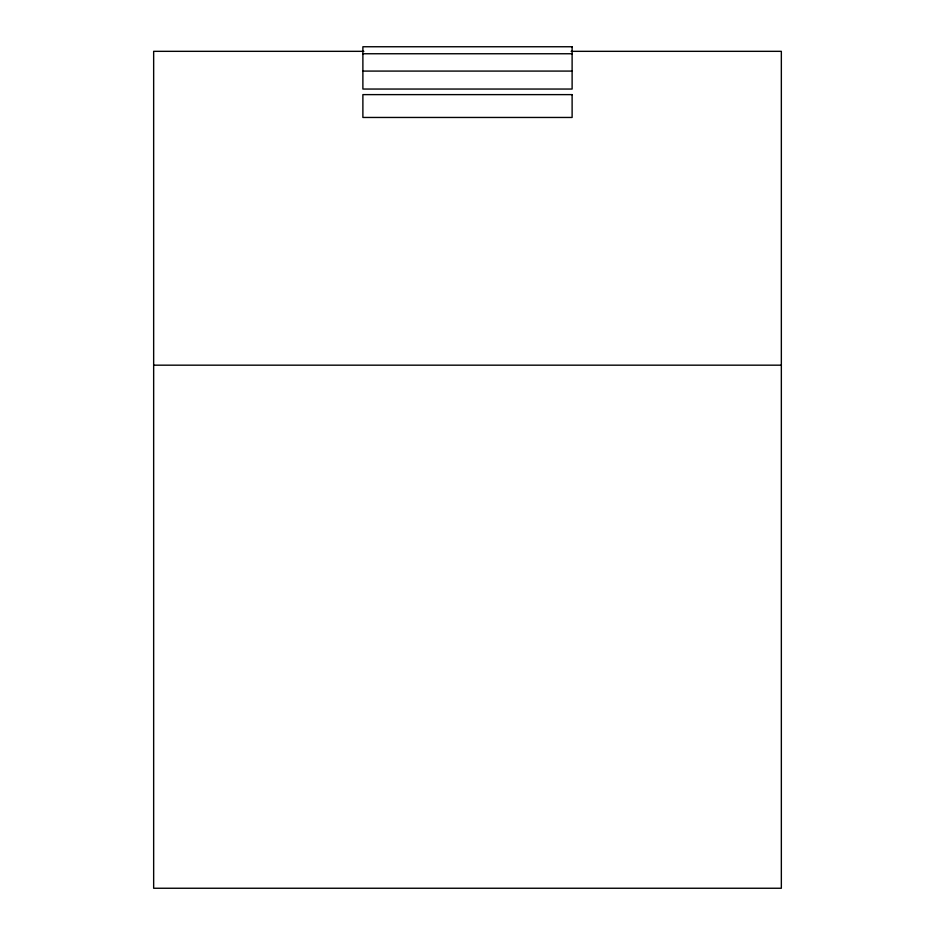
<?xml version="1.0" encoding="UTF-8"?>
<svg xmlns="http://www.w3.org/2000/svg" width="935" height="935" viewBox="0 0 935 935"><rect width="100%" height="100%" fill="white"/><g stroke="black" fill="none" stroke-linecap="round" stroke-linejoin="round"><path stroke-width="1.4" d="M363.855 51.331L153.656 51.331L153.656 888.25L781.344 888.25L781.344 51.331L571.145 51.331M362.885 53.751L572.115 53.751M362.885 71.083L572.115 71.083M153.656 365.176L781.344 365.176M572.115 46.75L362.885 46.75L362.885 89.047L572.115 89.047L572.115 46.75M572.115 94.622L362.885 94.622L362.885 117.459L572.115 117.459L572.115 94.622"/></g></svg>
